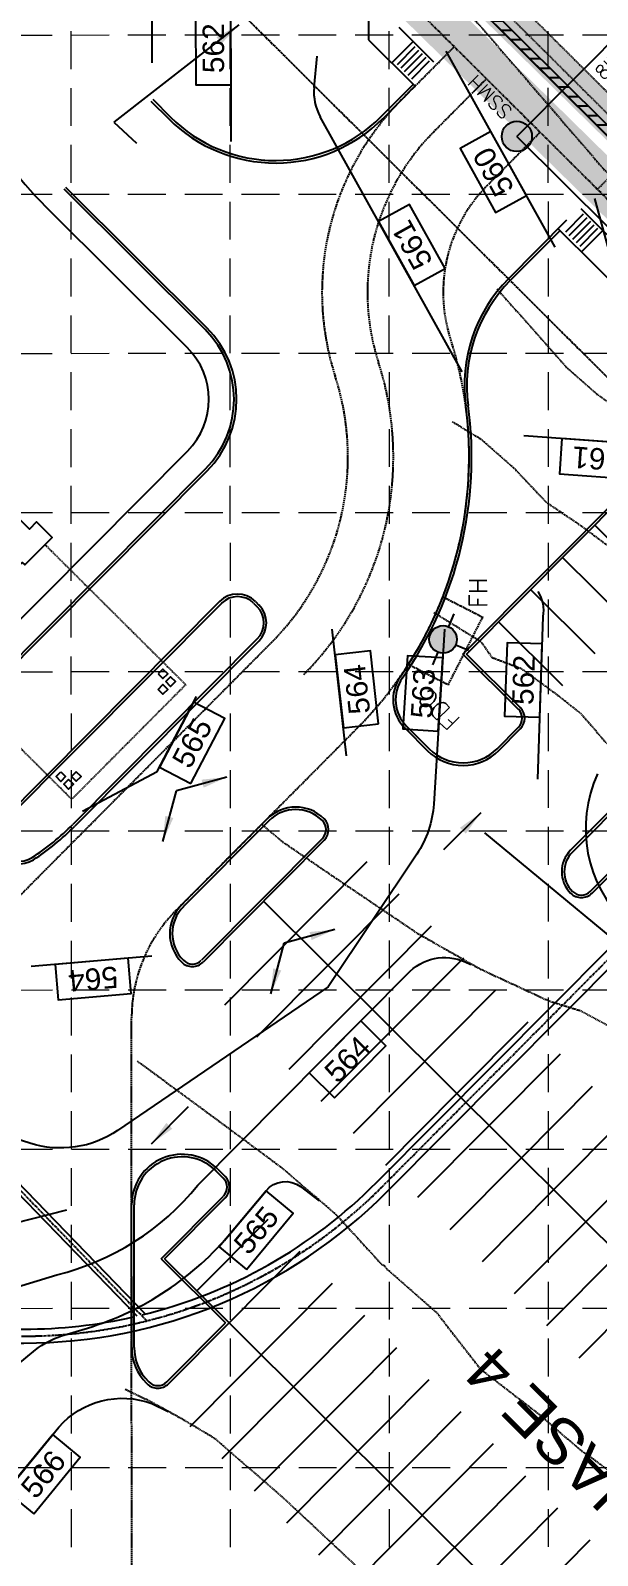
# Model space of a CAD drawing. Extents: x 4104 to 5368, y 3888 to 5908.
# Drawn here: x 4601.6 to 4713.9, y 4943.7 to 5245.6 of the extents above; entities that cross this region are included whole.
import ezdxf
from ezdxf.enums import TextEntityAlignment as Align

# ---------------------------------------------------------------- set-up
doc = ezdxf.new("R2010")
doc.units = 0
doc.header["$LTSCALE"] = 0.4
doc.header["$MEASUREMENT"] = 0
for name, pattern in [('CENTER', [2, 1.25, -0.25, 0.25, -0.25]), ('DASHED', [0.75, 0.5, -0.25]), ('HIDDEN', [0.375, 0.25, -0.125]), ('LGDASH', [1.75, 1.5, -0.25]), ('MEDDASH', [1, 0.75, -0.25]), ('PHANTOM', [2.5, 1.25, -0.25, 0.25, -0.25, 0.25, -0.25])]:
    doc.linetypes.add(name, pattern=pattern)
doc.layers.get('0').update_dxf_attribs({"linetype": 'CONTINUOUS'})
for name, color, linetype in [('BLDG', 3, 'CONTINUOUS'), ('BLINE', 5, 'LGDASH'), ('CANOPY', 5, 'HIDDEN'), ('COL', 7, 'CONTINUOUS'), ('EC', 35, 'DASHED'), ('ECURB', 5, 'CONTINUOUS'), ('ESEW', 7, 'CONTINUOUS'), ('ESTRM', 7, 'HIDDEN'), ('EUTIL', 2, 'CONTINUOUS'), ('FH', 7, 'CONTINUOUS'), ('FIRELANE', 2, 'MEDDASH'), ('FLOW', 7, 'CONTINUOUS'), ('GRID', 254, 'HIDDEN'), ('LIMITS OF DISTURBANCE', 1, 'HIDDEN'), ('PC', 35, 'CONTINUOUS'), ('PCURB', 6, 'CONTINUOUS'), ('PCURBFUT', 6, 'CONTINUOUS'), ('PHASE', 1, 'CONTINUOUS'), ('PROW', 6, 'PHANTOM'), ('PSTRM', 7, 'CONTINUOUS'), ('PSTRMCL', 5, 'CENTER'), ('PSW', 7, 'CONTINUOUS'), ('SAWCUT', 2, 'CONTINUOUS'), ('SIGN', 7, 'CONTINUOUS'), ('SILT FENCE', 200, 'CONTINUOUS'), ('STRIPEFUT', 2, 'CONTINUOUS')]:
    doc.layers.add(name, color=color, linetype=linetype)
doc.styles.get("Standard").update_dxf_attribs({"font": 'ARIAL.TTF'})
doc.styles.add('TEXT100', font='simplex.shx', dxfattribs={"height": 1.76})
doc.styles.add('TEXT80', font='simplex.shx', dxfattribs={"height": 1.4})
doc.dimstyles.get("Standard").update_dxf_attribs({"dimtxt": 0.18, "dimasz": 0.18, "dimexe": 0.18, "dimexo": 0.0625, "dimgap": 0.09, "dimtad": 0, "dimtih": 1, "dimtoh": 1, "dimdec": 4, "dimzin": 0, "dimdsep": 46, "dimtxsty": 'Standard', "dimcen": 0.09, "dimadec": 0, "dimazin": 0, "dimtfac": 1, "dimtdec": 4, "dimtofl": 0, "dimtmove": 0, "dimatfit": 3, "dimfxl": 0, "dimtolj": 1, "dimtzin": 0, "dimarcsym": 0})

# ---------------------------------------------------------------- blocks, each defined once
blk = doc.blocks.new('FP')
at = {"linetype": 'Continuous'}
for p, q in [((0, 0.0547), (0, 0.1094)), ((-0.1094, 0), (-0.0547, 0)), ((0.0547, 0), (0.1094, 0))]:
    blk.add_line(p, q, dxfattribs=at)
blk.add_circle((0, 0), 0.0547, dxfattribs=at)

msp = doc.modelspace()

# ---------------------------------------------------------------- hatches: boundary and pattern name
at = {"layer": 'EUTIL'}
h = msp.add_hatch(color=7, dxfattribs=at)
edge = h.paths.add_edge_path()
edge.add_arc((4697.9, 5224.6), 3, 0, 360)
at = {"layer": 'SAWCUT'}
h = msp.add_hatch(dxfattribs=at)
h.set_pattern_fill('ANSI31', color=3, scale=15, angle=45, style=0)
h.set_pattern_definition([(180.0128, (4202.441, 5723.6392), (0.0004185, -1.875), [])])
h.paths.add_polyline_path([(4681.1, 5259.22), (4730.78, 5209.91), (4731.84, 5210.97), (4682.16, 5260.29)])

# ---------------------------------------------------------------- linework, layer by layer
at = {"layer": 'BLDG', "color": 7}
msp.add_lwpolyline([(4387.82, 5148.18), (4446.11, 5090.19), (4486.72, 5131.02), (4536.4, 5081.6), (4577.37, 5122.79), (4580.44, 5119.73), (4585.85, 5125.17), (4585.38, 5125.64), (4599.95, 5140.29), (4600.42, 5139.82), (4605.83, 5145.25), (4602.76, 5148.31), (4601.35, 5146.89), (4583.13, 5165.01), (4572.72, 5216.66), (4577.02, 5220.98), (4577.5, 5220.51), (4580.53, 5223.56), (4573.91, 5230.14), (4572.05, 5228.28), (4555.28, 5244.97), (4557.13, 5246.83)], dxfattribs=at)
at = {"layer": 'BLINE', "color": 252}
msp.add_line((4202.45, 5687.63), (4947, 4946.93), dxfattribs=at)
at = {"layer": 'CANOPY', "color": 7}
for p, q in [((4604.42, 5143.83), (4632.31, 5116.09)), ((4609.74, 5093.41), (4581.85, 5121.15)), ((4632.31, 5116.09), (4609.74, 5093.41))]:
    msp.add_line(p, q, dxfattribs=at)
at = {"layer": 'COL'}
for points in [[(4626.85, 5118.23), (4627.8, 5117.29), (4628.74, 5118.23), (4627.79, 5119.17)], [(4626.86, 5115.16), (4627.8, 5116.11), (4628.75, 5115.17), (4627.81, 5114.22)], [(4628.39, 5116.7), (4629.33, 5117.65), (4630.27, 5116.7), (4629.33, 5115.76)], [(4607.57, 5098.85), (4608.52, 5097.91), (4607.58, 5096.96), (4606.63, 5097.91)], [(4610.64, 5098.86), (4609.7, 5097.91), (4610.64, 5096.97), (4611.58, 5097.92)], [(4609.11, 5097.32), (4608.17, 5096.38), (4609.12, 5095.44), (4610.06, 5096.38)]]:
    msp.add_lwpolyline(points, close=True, dxfattribs=at)
at = {"layer": 'EC', "color": 35, "flags": 128}
for points, elevation in [([(4671.1, 5269.02), (4678.64, 5258.46), (4678.76, 5258.32), (4680.58, 5257.2), (4690.84, 5246.24), (4714.96, 5218.29), (4721.54, 5211.47), (4723.99, 5209.17), (4727.27, 5197.81), (4729.83, 5191.97), (4740.34, 5183.49), (4742.17, 5181.21), (4743.93, 5179.57), (4749.69, 5175.49), (4754.34, 5172.19), (4756.91, 5170.43)], 560), ([(4693.95, 5194.45), (4696.24, 5191.86), (4707.91, 5178.73), (4709.28, 5177.53), (4710.47, 5176.49), (4713.71, 5173.65), (4726.78, 5164.03), (4731.31, 5160.69), (4734.12, 5158.92), (4743.97, 5153.06), (4749.79, 5150.54), (4757.06, 5146.44), (4769.45, 5139.47), (4769.87, 5139.2), (4770.01, 5139.11), (4781.21, 5131.16), (4789.11, 5125.72), (4789.87, 5125.21), (4796.38, 5121.14), (4798.41, 5119.3), (4803.82, 5114.32), (4808.77, 5110.01), (4811.49, 5107.52), (4814.17, 5105.08), (4818.73, 5100.92), (4820.29, 5099.49), (4824.35, 5095.38), (4828.43, 5091.9), (4830.16, 5090.29), (4839.88, 5081.45), (4841.84, 5079.68), (4844.84, 5076.41), (4848.09, 5073.31), (4853.44, 5068.33), (4859.83, 5061.6), (4861.49, 5059.87), (4864.53, 5056.63), (4867.75, 5053.5), (4869.97, 5051.2), (4878.82, 5041.89), (4881.08, 5040.06), (4884.46, 5037.09), (4887.41, 5034.79), (4903.27, 5024.59), (4905.64, 5023.02), (4908.18, 5021.41), (4920.14, 5015.81), (4926.69, 5014.31), (4959.16, 4981.9), (4994.09, 4945.4), (4997.44, 4943.08)], 561), ([(4685.07, 5168.18), (4690.81, 5164.66), (4693.86, 5161.99), (4697.36, 5158.92), (4703.76, 5152.16), (4710.47, 5147.64), (4715.34, 5144.02), (4724.12, 5139.11), (4727.56, 5136.52), (4730.13, 5135.28), (4740.39, 5129.64), (4749.79, 5124.93), (4753.11, 5122.64), (4759.78, 5119.3), (4764.61, 5114.42), (4769.45, 5110.2), (4774.08, 5104.15), (4781.62, 5099.49), (4785.59, 5095.95), (4789.11, 5092.95), (4794.95, 5085.57), (4803.03, 5079.68), (4806.09, 5076.98), (4808.77, 5074.46), (4815.51, 5066.66), (4823.06, 5059.87), (4825.73, 5057.15), (4828.43, 5054.39), (4835.05, 5046.73), (4842.56, 5040.06), (4845.48, 5037.43), (4848.09, 5035.09), (4855.38, 5027.59), (4866.38, 5020.25), (4867.14, 5019.64), (4867.75, 5019.15), (4877.12, 5009.88), (4887.41, 5002.92), (4888.87, 5001.91), (4891.1, 5000.44), (4899.64, 4992.95), (4907.07, 4988.78), (4911.81, 4985.41), (4918.87, 4980.63), (4923.24, 4977.12), (4926.73, 4975.3), (4934.41, 4967.98), (4942.78, 4960.82), (4946.14, 4959.04), (4954.71, 4953.92), (4956.58, 4953), (4980.69, 4943.35), (4990.41, 4936.61)], 562), ([(4681.43, 5130.4), (4681.88, 5130.12), (4690.81, 5124.59), (4692.97, 5121.48), (4698.76, 5119.3), (4705.55, 5114.34), (4710.47, 5110.46), (4715.57, 5104.63), (4723.13, 5099.49), (4726.89, 5096.23), (4730.13, 5093.43), (4736.57, 5086.17), (4747.48, 5079.68), (4748.98, 5078.86), (4749.79, 5078.23), (4759.33, 5069.48), (4769.45, 5063.43), (4771.39, 5061.82), (4774.05, 5059.87), (4781.81, 5052.52), (4789.11, 5048.41), (4793.39, 5044.37), (4797.98, 5040.06), (4802.2, 5033.44), (4808.77, 5030.24), (4813.77, 5025.29), (4819.9, 5020.25), (4823.25, 5015.03), (4828.43, 5012.49), (4834.45, 5006.5), (4842.29, 5000.44), (4844.68, 4997), (4848.09, 4995.34), (4855.74, 4988.34), (4865.19, 4980.63), (4866.28, 4979.15), (4867.75, 4978.44), (4876.87, 4970.01), (4887.09, 4960.82), (4887.22, 4960.63), (4887.41, 4960.54), (4899.37, 4953.06), (4907.07, 4948.66), (4911.78, 4945.76), (4920.29, 4941.01), (4925.36, 4937.22), (4938.09, 4936.95), (4938.72, 4937.37), (4944.03, 4940.98), (4946.56, 4940.73), (4986.58, 4929.77)], 563), ([(4647.41, 5088.41), (4651.49, 5084.98), (4654.63, 5082.84), (4659.25, 5079.68), (4666.37, 5074.87), (4671.15, 5071.64), (4678.15, 5066.92), (4690.56, 5059.87), (4690.72, 5059.78), (4690.81, 5059.75), (4704.18, 5053.53), (4710.47, 5051.59), (4717.95, 5047.59), (4728.9, 5040.06), (4729.47, 5039.39), (4730.13, 5038.67), (4738.18, 5028.36), (4743.89, 5020.25), (4746.12, 5016.55), (4749.79, 5011.41), (4755.08, 5005.77), (4762.08, 5000.44), (4766.26, 4997.23), (4769.45, 4994.84), (4776.76, 4988), (4787.21, 4980.63), (4788.37, 4979.88), (4789.11, 4979.38), (4799.6, 4971.39), (4808.77, 4964.22), (4810.68, 4962.75), (4813.19, 4960.82), (4821.87, 4954.21), (4828.43, 4949.08), (4832.98, 4945.59), (4838.97, 4941.01), (4843.97, 4936.85), (4848.09, 4933.99), (4855.3, 4928.46), (4864.76, 4921.2), (4866.41, 4919.85), (4867.75, 4918.9), (4877.61, 4911.33), (4887.41, 4903.8), (4892, 4900.28), (4893.78, 4898.91), (4894.93, 4899.29), (4895.04, 4899.54), (4913.64, 4908.84), (4919.29, 4911.67), (4926.64, 4916.88), (4942.36, 4927.55), (4945.42, 4929.63), (4966.88, 4927.51), (4984.31, 4922.74)], 564), ([(4622.72, 5041.57), (4624.81, 5040.06), (4628.87, 5037.08), (4631.83, 5034.89), (4640.23, 5028.71), (4651.49, 5020.37), (4651.56, 5020.32), (4651.63, 5020.25), (4662.14, 5011.17), (4671.15, 5001.33), (4671.73, 5001.02), (4672.13, 5000.44), (4682.11, 4991.68), (4690.71, 4980.63), (4690.76, 4980.58), (4690.81, 4980.53), (4701.91, 4972), (4710.47, 4964.63), (4712.71, 4963.07), (4715.74, 4960.82), (4724.25, 4954.89), (4730.13, 4950.39), (4735.73, 4946.65), (4743.72, 4941.01), (4747.45, 4938.65), (4749.79, 4937.01), (4759.85, 4931.33), (4769.45, 4925.81), (4772.25, 4924.02), (4775.28, 4921.2), (4783.12, 4915.16), (4789.11, 4910.02), (4794.06, 4906.38), (4798.63, 4901.39), (4804.16, 4896.75), (4808.77, 4892.82), (4815.5, 4888.35), (4823.29, 4881.58), (4826.42, 4879.55), (4828.43, 4878.32), (4839.53, 4872.95), (4848.09, 4868.82), (4853.56, 4866.17), (4854.48, 4865.73), (4860.25, 4861.42), (4865.84, 4858.98), (4872.63, 4857.23), (4872.72, 4857.39), (4884.21, 4861.77), (4886.27, 4862.58), (4887.41, 4862.35), (4900.73, 4876.15), (4904.71, 4881.58), (4905.75, 4882.91), (4906.08, 4883.02), (4911.76, 4895.5), (4918.85, 4899.04), (4921, 4900.12), (4941.93, 4914.97), (4946.01, 4917.73), (4946.8, 4918.27), (4968.63, 4916.12)], 565), ([(4620.32, 4976.68), (4625.45, 4974.2), (4631.83, 4970.65), (4637.96, 4967), (4645.1, 4960.82), (4648.53, 4957.84), (4651.49, 4955.29), (4658.85, 4948.43), (4666.78, 4941.01), (4669.07, 4938.91), (4671.15, 4937), (4679.36, 4929.47), (4688.44, 4921.2), (4689.7, 4920.08), (4690.81, 4919.17), (4700.89, 4911.55), (4710.47, 4903.83), (4711.92, 4902.84), (4714.11, 4901.39), (4723.87, 4895.08), (4730.13, 4890.93), (4735.86, 4887.35), (4745.16, 4881.58), (4748.07, 4879.84), (4749.79, 4878.77), (4760.33, 4872.39), (4769.45, 4866.77), (4772.29, 4864.63), (4777.01, 4861.77), (4784.32, 4856.94), (4789.11, 4853.77), (4795.75, 4848.65), (4806.97, 4841.96), (4808.06, 4841.24), (4810.45, 4839.66), (4811.62, 4838.88), (4819.23, 4833.82), (4820.93, 4829.25), (4821.62, 4827.4), (4823.88, 4816.7), (4825.53, 4815.97)], 566)]:
    msp.add_lwpolyline(points, dxfattribs=dict(at, elevation=elevation))
at = {"layer": 'ECURB', "color": 7, "flags": 128}
msp.add_lwpolyline([(4603.21, 5334.19), (4603.33, 5334.07), (4618.59, 5321.52), (4658.14, 5282.07), (4699.81, 5240.54), (4734.02, 5206.7, -0.060248), (4739.17, 5198.59), (4739.23, 5198.53)], format="xyb", dxfattribs=at)
at = {"layer": 'ESEW', "color": 7}
msp.add_line((4810.27, 5337.55), (4697.9, 5224.6), dxfattribs=at)
msp.add_lwpolyline([(4974.78, 4949.9), (4697.9, 5224.6)], dxfattribs=at)
at = {"layer": 'ESTRM', "color": 5}
for p, q in [((4415.28, 5532.32), (4724.44, 5224.76)), ((4605.51, 5338.85), (4722.32, 5222.64)), ((4713.86, 5214.13), (4722.32, 5222.64))]:
    msp.add_line(p, q, dxfattribs=at)
at = {"layer": 'EUTIL', "color": 7}
msp.add_circle((4697.9, 5224.6), 3, dxfattribs=at)
at = {"layer": 'FH', "color": 7, "const_width": 2.73, "flags": 128}
msp.add_lwpolyline([(4683.82, 5126.31, 1), (4682.77, 5123.78, 1)], format="xyb", close=True, dxfattribs=at)
at = {"layer": 'FH', "color": 7}
msp.add_circle((4683.29, 5125.05), 2.73, dxfattribs=at)
at = {"layer": 'FIRELANE', "color": 7}
for p, q in [((4675.02, 5231.82), (4685.5, 5242.35)), ((4681.4, 5225.47), (4691.88, 5236)), ((4692.04, 5214.89), (4702.51, 5225.42)), ((4683.25, 5133.49), (4691.15, 5129.46)), ((4684.34, 5116.09), (4691.15, 5129.46)), ((4591.37, 5066.2), (4649.31, 5124.45)), ((4676.44, 5120.12), (4684.34, 5116.09)), ((4630.32, 5071.33), (4666.33, 5107.52)), ((4621.71, 4510), (4621.59, 5050.16))]:
    msp.add_line(p, q, dxfattribs=at)
for centre, radius, start, end in [((4713.3, 5193.73), 54, 135.1487, 197.9198), ((4713.3, 5193.73), 45, 135.1487, 197.9198), ((4713.3, 5193.73), 30, 135.1487, 197.9198), ((4612.45, 5161.12), 76, 315.1487, 17.9198), ((4612.45, 5161.12), 61, 315.1487, 17.9198), ((4612.45, 5161.12), 52, 315.1487, 17.9198), ((4612.45, 5161.12), 76, 315.1487, 7.6683), ((4651.59, 5050.17), 30, 135.1487, 180.0128)]:
    msp.add_arc(centre, radius, start, end, dxfattribs=at)
at = {"layer": 'GRID', "color": 252, "linetype": 'HIDDEN', "lineweight": 0, "ltscale": 75}
for p, q in [((4609.92, 3921.67), (4609.49, 5874.67)), ((4641.42, 3921.67), (4640.99, 5874.67)), ((4672.92, 3921.68), (4672.49, 5874.68)), ((4704.42, 3921.69), (4703.99, 5874.69)), ((4137.13, 5244.56), (5239.77, 5244.81)), ((4137.13, 5213.06), (5239.77, 5213.31)), ((4137.14, 5181.56), (5239.78, 5181.81)), ((4137.15, 5150.06), (5239.79, 5150.31)), ((4137.15, 5118.56), (5239.79, 5118.81)), ((4137.16, 5087.06), (5239.8, 5087.31)), ((4137.17, 5055.56), (5239.81, 5055.81)), ((4137.18, 5024.06), (5239.81, 5024.31)), ((4137.18, 4992.56), (5239.82, 4992.81)), ((4137.19, 4961.06), (5239.83, 4961.31))]:
    msp.add_line(p, q, dxfattribs=at)
at = {"layer": 'LIMITS OF DISTURBANCE', "color": 1, "linetype": 'DASHED', "ltscale": 150, "const_width": 7}
msp.add_lwpolyline([(4486.63, 4292.33), (4486.27, 4138.12), (4510.85, 4138.36), (4858.8, 4142.92), (4857.19, 4267.32), (4935.33, 4267.17), (4935.33, 4298.98), (4845.33, 4299.77), (4844.96, 4402.62), (4856.59, 4415.29), (4642.8, 4631.28), (4977.39, 4972.12), (4461.46, 5478.06), (4408.44, 5453.39), (4400.98, 5414.29), (4393.81, 5382.15), (4357.89, 5343.95), (4308.39, 5343.98), (4249.06, 5285.71), (4333.89, 5203.27), (4193, 5203.18), (4193.76, 4829.67), (4475.02, 4830.75)], dxfattribs=at)
at = {"layer": 'PC', "color": 35}
for p, q in [((4625.64, 5239.13), (4625.63, 5272.99)), ((4641.29, 5223.56), (4641.28, 5257.42)), ((4657.74, 5234.29), (4658.32, 5240.47)), ((4705.52, 5202.68), (4683.91, 5241.49)), ((4687.08, 5178), (4658.96, 5228.5)), ((4702.07, 5097.37), (4703.12, 5129.57)), ((4664.19, 5102.01), (4661.34, 5127.05)), ((4625.62, 5062.34), (4601.67, 5060.29)), ((4571.1, 5002.66), (4608.77, 5012.17))]:
    msp.add_line(p, q, dxfattribs=at)
at = {"layer": 'PC', "color": 170}
msp.add_line((4716.79, 5065.94), (4691.56, 5086.8), dxfattribs=at)
at = {"layer": 'PC', "color": 35}
for points in [[(4641.29, 5234.8), (4641.28, 5249.3), (4634.28, 5249.3), (4634.29, 5234.8)], [(4699.81, 5212.93), (4692.76, 5225.6), (4686.64, 5222.2), (4693.7, 5209.53)], [(4683.7, 5198.47), (4676.64, 5211.14), (4670.53, 5207.73), (4677.58, 5195.07)], [(4670.51, 5108.36), (4668.88, 5122.77), (4661.92, 5121.98), (4663.56, 5107.57)], [(4682.33, 5106.9), (4683.22, 5121.38), (4676.24, 5121.81), (4675.34, 5107.34)], [(4702.47, 5109.66), (4702.94, 5124.15), (4695.95, 5124.38), (4695.47, 5109.89)], [(4633.33, 5096.53), (4640.04, 5109.38), (4633.84, 5112.62), (4627.13, 5099.77)], [(4620.91, 5061.94), (4606.46, 5060.7), (4607.06, 5053.72), (4621.51, 5054.96)], [(4661.76, 5034.34), (4671.98, 5044.62), (4667.01, 5049.56), (4656.79, 5039.27)], [(4644.32, 5000.33), (4653.6, 5011.47), (4648.22, 5015.95), (4638.94, 5004.81)], [(4602.2, 4952.02), (4611.39, 4963.24), (4605.98, 4967.68), (4596.78, 4956.46)]]:
    msp.add_lwpolyline(points, close=True, dxfattribs=at)
at = {"layer": 'PC', "color": 170}
msp.add_lwpolyline([(4733.6, 5129.77), (4736.54, 5162.65), (4699.3, 5165.35)], dxfattribs=at)
msp.add_lwpolyline([(4721.29, 5163.76), (4706.83, 5164.8), (4706.32, 5157.82), (4720.79, 5156.77)], close=True, dxfattribs=at)
at = {"layer": 'PC', "color": 35}
for points in [[(4683.58, 5127.11), (4681.43, 5092.43, -0.132853), (4678.09, 5082.54), (4660.52, 5056.31), (4618.82, 5027.87, -0.230946), (4601.46, 5025.34), (4570.83, 5035.13), (4547.66, 5045.93, 0.214156), (4539.47, 5046.04), (4516.78, 5036.24, -0.102237), (4477.15, 5028.04), (4425.03, 5028.03, 0.180236), (4392.32, 5015.83), (4388.6, 5012.62)], [(4586.6, 4993.16), (4606.76, 4999.29, 0.163557), (4634.72, 5017.04), (4676.23, 5058.85, -0.322106), (4687.66, 5061.22), (4688.77, 5060.73)], [(4589.11, 4973.35), (4602.59, 4984.43, -0.097996), (4607.72, 4987.19), (4612.86, 4988.76, 0.145798), (4641.39, 5007.74), (4648.22, 5015.95, -0.39944), (4655.06, 5016.75), (4658.77, 5013.97)], [(4588.61, 4946.5), (4607.2, 4969.17, -0.310813), (4625.61, 4973.81), (4628.85, 4972.27)]]:
    msp.add_lwpolyline(points, format="xyb", dxfattribs=at)
msp.add_lwpolyline([(4611.85, 5091.04), (4626.67, 5098.89), (4634.42, 5113.73)], dxfattribs=at)
for centre, radius, start, end in [((4667.7, 5233.36), 10, 174.7041, 209.1108), ((4696.05, 5130.73), 7.17, 350.6735, 31.7693)]:
    msp.add_arc(centre, radius, start, end, dxfattribs=at)
at = {"layer": 'PC', "color": 170}
msp.add_arc((4737.52, 5087.63), 26, 155.3634, 226.2947, dxfattribs=at)
at = {"layer": 'PCURB', "color": 7}
for p, q in [((4671.04, 5228.52), (4677.38, 5234.9)), ((4671.39, 5228.17), (4677.98, 5234.79)), ((4625.42, 5231.58), (4628.96, 5228.06)), ((4625.77, 5231.94), (4629.32, 5228.41)), ((4608.14, 5214.22), (4636.14, 5186.36)), ((4608.49, 5214.57), (4636.5, 5186.71)), ((4696.23, 5196.42), (4707.82, 5208.07)), ((4696.59, 5196.07), (4706.45, 5205.99)), ((4636.22, 5158.78), (4577.82, 5100.08)), ((4636.57, 5158.43), (4578.18, 5099.73)), ((4639.03, 5132.55), (4595.88, 5089.17)), ((4639.39, 5132.19), (4596.24, 5088.82)), ((4645.75, 5132.21), (4646.46, 5131.51)), ((4646.11, 5132.57), (4646.81, 5131.86)), ((4646.48, 5125.14), (4609.98, 5088.45)), ((4646.83, 5124.79), (4610.33, 5088.1)), ((4648.42, 5089.52), (4631.49, 5072.5)), ((4648.77, 5089.16), (4631.84, 5072.15)), ((4659.39, 5085.65), (4635.41, 5061.55)), ((4659.74, 5085.3), (4635.76, 5061.2))]:
    msp.add_line(p, q, dxfattribs=at)
for centre, radius, start, end in [((4650.12, 5249.33), 30, 225.1487, 315.1487), ((4650.12, 5249.33), 29.5, 225.1487, 315.1487), ((4717.5, 5175.26), 30, 135.1487, 187.6683), ((4717.5, 5175.26), 29.5, 135.1487, 187.6683), ((4622.39, 5172.53), 19.5, 315.1487, 45.1487), ((4622.39, 5172.53), 20, 315.1487, 45.1487), ((4612.45, 5161.12), 76, 325.1618, 7.6683), ((4612.45, 5161.12), 76.5, 325.1618, 7.6683), ((4642.58, 5129.02), 5, 45.1487, 135.1487), ((4642.58, 5129.02), 4.5, 45.1487, 135.1487), ((4643.29, 5128.32), 4.5, 315.1487, 45.1487), ((4643.29, 5128.32), 5, 315.1487, 45.1487), ((4681.39, 5113.13), 8, 145.1618, 225.1487), ((4681.39, 5113.13), 7.5, 145.1618, 225.1487), ((4654.09, 5083.87), 8, 45.1487, 135.1487), ((4599.43, 5085.64), 5, 135.1487, 303.0472), ((4599.43, 5085.64), 4.5, 135.1487, 303.0472), ((4654.09, 5083.87), 7.5, 45.1487, 135.1487), ((4657.61, 5087.42), 2.5, 315.1487, 45.1487), ((4657.61, 5087.42), 3, 315.1487, 45.1487), ((4574.89, 5123.36), 49.5, 303.0472, 315.1487), ((4574.89, 5123.36), 50, 303.0472, 315.1487), ((4637.16, 5066.86), 8, 135.1487, 225.1487), ((4637.16, 5066.86), 7.5, 135.1487, 225.1487), ((4633.63, 5063.31), 2.5, 225.1487, 315.1487), ((4633.63, 5063.31), 3, 225.1487, 315.1487)]:
    msp.add_arc(centre, radius, start, end, dxfattribs=at)
at = {"layer": 'PCURBFUT', "color": 7}
for p, q in [((4687.22, 5122.14), (4719.66, 5154.75)), ((4687.93, 5122.15), (4719.67, 5154.05)), ((4698.21, 5111.21), (4687.22, 5122.14)), ((4698.56, 5111.57), (4687.93, 5122.15)), ((4675.75, 5107.46), (4680.2, 5103.03)), ((4676.1, 5107.82), (4680.55, 5103.39)), ((4693.99, 5103.42), (4698.22, 5107.68)), ((4694.34, 5103.07), (4698.57, 5107.32)), ((4708.54, 5083.31), (4728.28, 5103.16)), ((4708.89, 5082.96), (4728.64, 5102.81)), ((4712.45, 5075.19), (4736.43, 5099.29)), ((4712.8, 5074.83), (4736.78, 5098.94)), ((4638.3, 5019.88), (4639.76, 5018.43)), ((4638.65, 5020.24), (4638.67, 5020.22)), ((4638.65, 5020.24), (4640.11, 5018.78)), ((4621.61, 4984.93), (4621.6, 5013.15)), ((4622.11, 4984.93), (4622.1, 5013.15)), ((4627.43, 5002.49), (4639.77, 5014.89)), ((4628.14, 5002.49), (4640.13, 5014.54)), ((4627.43, 5002.49), (4640.19, 4989.79)), ((4628.14, 5002.49), (4640.9, 4989.79)), ((4628.55, 4978.09), (4640.19, 4989.79)), ((4628.91, 4977.74), (4640.9, 4989.79)), ((4624.55, 4977.84), (4624.66, 4977.73)), ((4624.91, 4978.2), (4625.02, 4978.09))]:
    msp.add_line(p, q, dxfattribs=at)
for centre, radius, start, end in [((4696.45, 5109.44), 2.5, 315.1487, 45.1487), ((4696.45, 5109.44), 3, 315.1487, 45.1487), ((4687.25, 5110.12), 10, 225.1487, 315.1487), ((4687.25, 5110.12), 9.5, 225.1487, 315.1487), ((4712.79, 5079.08), 6, 135.1487, 225.1487), ((4712.79, 5079.08), 5.5, 135.1487, 225.1487), ((4710.67, 5076.95), 3, 225.1487, 315.1487), ((4710.67, 5076.95), 2.5, 225.1487, 315.1487), ((4631.6, 5013.15), 10, 45.1487, 180.0128), ((4631.6, 5013.15), 9.5, 44.9075, 180.0128), ((4638, 5016.66), 2.5, 315.1487, 45.1487), ((4638, 5016.66), 3, 315.1487, 45.1487), ((4631.61, 4984.93), 10, 180.0128, 225.1487), ((4631.61, 4984.93), 9.5, 180.0128, 225.1487), ((4626.78, 4979.86), 3, 225.1487, 315.1487), ((4626.78, 4979.86), 2.5, 225.1487, 315.1487)]:
    msp.add_arc(centre, radius, start, end, dxfattribs=at)
at = {"layer": 'PROW', "color": 7}
msp.add_line((4514.96, 5412.01), (4964.67, 4964.62), dxfattribs=at)
at = {"layer": 'PSTRM', "color": 5}
for p, q in [((4734.86, 5132.92), (4713.36, 5212.3)), ((4544.02, 5072.25), (4622.61, 4991.16)), ((4545.09, 5073.29), (4624.34, 4991.53))]:
    msp.add_line(p, q, dxfattribs=at)
for points in [[(4547.11, 4985.78), (4600.26, 4985.79, 0.199529), (4672.1, 5015.67), (4730.36, 5074.23)], [(4623.67, 4991.36, 0.137886), (4670.15, 5017.61), (4727.93, 5075.68)], [(4550.18, 4988.53), (4600.25, 4988.54, 0.055498), (4621.95, 4990.96)]]:
    msp.add_lwpolyline(points, format="xyb", dxfattribs=at)
at = {"layer": 'PSTRMCL'}
for p, q in [((4671.13, 5016.64), (4739.64, 5085.51)), ((4544.55, 5072.77), (4624.6, 4990.18))]:
    msp.add_line(p, q, dxfattribs=at)
msp.add_lwpolyline([(4526.18, 4987.15), (4600.26, 4987.16, 0.199529), (4671.13, 5016.64), (4739.64, 5085.51)], format="xyb", dxfattribs=at)
msp.add_arc((4600.23, 5087.16), 100, 270.0128, 315.1487, dxfattribs=at)
at = {"layer": 'PSW', "color": 7}
for p, q in [((4668.52, 5249.36), (4668.53, 5243.71)), ((4674.53, 5246.21), (4681.39, 5239.38)), ((4668.53, 5243.71), (4677.74, 5234.55)), ((4673.13, 5239.13), (4677.36, 5243.39)), ((4677.72, 5242.33), (4674.19, 5238.78)), ((4678.43, 5241.62), (4674.9, 5238.08)), ((4679.14, 5240.92), (4675.61, 5237.37)), ((4679.84, 5240.21), (4676.32, 5236.67)), ((4680.55, 5239.51), (4677.03, 5235.96)), ((4604.61, 5210.67), (4632.62, 5182.81)), ((4710.58, 5210.34), (4730.18, 5190.84)), ((4706.1, 5206.34), (4727.71, 5184.84)), ((4711.04, 5209.18), (4707.51, 5205.63)), ((4711.75, 5208.47), (4708.22, 5204.93)), ((4712.46, 5207.77), (4708.93, 5204.22)), ((4713.17, 5207.06), (4709.64, 5203.52)), ((4713.87, 5206.36), (4710.35, 5202.81)), ((4710.7, 5201.75), (4714.94, 5206.01)), ((4632.67, 5162.31), (4593.92, 5123.35))]:
    msp.add_line(p, q, dxfattribs=at)
for centre, radius, start, end in [((4660.68, 5267.03), 79.5, 190.3927, 225.1487), ((4622.39, 5172.53), 14.5, 315.1487, 45.1487)]:
    msp.add_arc(centre, radius, start, end, dxfattribs=at)
at = {"layer": 'SAWCUT', "color": 3}
msp.add_lwpolyline([(4681.1, 5259.22), (4730.78, 5209.91), (4731.84, 5210.97), (4682.16, 5260.29)], close=True, dxfattribs=at)
at = {"layer": 'SILT FENCE', "color": 200, "linetype": 'Continuous', "const_width": 9}
msp.add_lwpolyline([(4932.33, 5001.95), (4469.72, 5456.12), (4440.36, 5452.67)], dxfattribs=at)
at = {"layer": 'STRIPEFUT', "color": 7}
for p, q in [((4726.08, 5134.97), (4713.32, 5147.67)), ((4719.73, 5128.59), (4706.97, 5141.29)), ((4713.39, 5122.21), (4700.62, 5134.91)), ((4707.04, 5115.83), (4694.28, 5128.53)), ((4640.03, 5052.72), (4668.24, 5081.08)), ((4646.41, 5046.38), (4674.62, 5074.73)), ((4647.75, 5073.25), (4820.02, 4901.87)), ((4652.79, 5040.03), (4681, 5068.39)), ((4659.17, 5033.68), (4687.38, 5062.04)), ((4665.55, 5027.33), (4693.76, 5055.69)), ((4686.03, 5035.17), (4700.14, 5049.34)), ((4692.41, 5028.82), (4706.52, 5043)), ((4671.93, 5020.99), (4686.03, 5035.17)), ((4698.79, 5022.47), (4712.9, 5036.65)), ((4678.31, 5014.64), (4692.41, 5028.82)), ((4705.18, 5016.12), (4719.28, 5030.3)), ((4684.69, 5008.29), (4698.79, 5022.47)), ((4711.56, 5009.78), (4725.66, 5023.95)), ((4691.07, 5001.94), (4705.18, 5016.12)), ((4634.52, 4996.14), (4648.62, 5010.32)), ((4697.45, 4995.6), (4711.56, 5009.78)), ((4640.9, 4989.79), (4655, 5003.97)), ((4703.83, 4989.25), (4717.94, 5003.43)), ((4633.17, 4969.27), (4661.38, 4997.63)), ((4710.21, 4982.9), (4724.32, 4997.08)), ((4639.55, 4962.92), (4667.76, 4991.28)), ((4640.9, 4989.79), (4774.89, 4856.5)), ((4645.93, 4956.57), (4674.14, 4984.93)), ((4652.31, 4950.23), (4680.52, 4978.58)), ((4658.69, 4943.88), (4686.9, 4972.24)), ((4665.07, 4937.53), (4693.28, 4965.89)), ((4671.45, 4931.18), (4699.67, 4959.54)), ((4677.84, 4924.84), (4706.05, 4953.19)), ((4684.22, 4918.49), (4712.43, 4946.85))]:
    msp.add_line(p, q, dxfattribs=at)

# ---------------------------------------------------------------- block references
at = {"layer": 'FH', "color": 7, "xscale": 49.98857403987073, "yscale": 49.98857403987073, "zscale": 49.98857403987073, "rotation": 247.4127889907972}
msp.add_blockref('FP', (4683.29, 5125.05), dxfattribs=at)

# ---------------------------------------------------------------- texts
at = {"layer": 'ESEW', "color": 7, "style": 'TEXT80'}
msp.add_text('8" SS', height=2.8, rotation=45.0001, dxfattribs=at).set_placement((4715.06, 5235.54))
at = {"layer": 'EUTIL', "color": 7, "style": 'TEXT80'}
msp.add_text('SSMH', height=2.8, rotation=135.0128, dxfattribs=at).set_placement((4697.18, 5229.76))
at = {"layer": 'FH', "color": 7, "style": 'TEXT100'}
for s, rotation, p in [('FH', 90.1487, (4692, 5131.26)), ('FDC', 135.1487, (4686.91, 5109.26))]:
    msp.add_text(s, height=3.52, rotation=rotation, dxfattribs=at).set_placement(p)
at = {"layer": 'PC', "color": 35}
for s, rotation, p in [('562', 90.0128, (4637.79, 5242.05)), ('560', 119.1108, (4693.23, 5217.57)), ('561', 119.1108, (4677.11, 5203.1)), ('564', 96.4839, (4666.22, 5115.17)), ('563', 86.4574, (4679.28, 5114.36)), ('562', 88.1269, (4699.21, 5117.02)), ('565', 62.4141, (4633.59, 5104.57)), ('564', 184.9122, (4613.98, 5057.83)), ('564', 45.2019, (4664.38, 5041.95)), ('565', 50.2228, (4646.27, 5008.14)), ('566', 50.6557, (4604.09, 4959.85))]:
    msp.add_text(s, height=4.24, rotation=rotation, dxfattribs=at).set_placement(p, align=Align.MIDDLE_CENTER)
at = {"layer": 'PC', "color": 170}
msp.add_text('561', height=4.24, rotation=175.8677, dxfattribs=at).set_placement((4713.81, 5160.79), align=Align.MIDDLE_CENTER)
at = {"layer": 'PHASE', "color": 7}
msp.add_text('PHASE 4', height=9.06, rotation=135.1128, dxfattribs=at).set_placement((4731.1, 4948.13))

# ---------------------------------------------------------------- leaders
at = {"layer": 'FLOW'}
for points in [[(4640.49, 5097.8), (4630.46, 5095.11)], [(4627.77, 5085.08), (4630.46, 5095.11)], [(4690.75, 5090.73), (4683.4, 5083.38)], [(4661.87, 5067.64), (4651.84, 5064.95)], [(4649.15, 5054.92), (4651.84, 5064.95)], [(4625.53, 5025.24), (4632.87, 5032.59)]]:
    msp.add_leader(points, dimstyle='Standard', override={"dimasz": 5, "dimgap": 0.6, "dimtad": 1, "dimtih": 0, "dimtoh": 0, "dimdec": 1, "dimpost": "'", "dimtxsty": 'TEXT100', "dimcen": 0}, dxfattribs=at)
at = {"layer": 'SIGN'}
msp.add_leader([(4642.86, 5246.67), (4618.07, 5227.39), (4622.55, 5223.23)], dimstyle='Standard', override={"dimtxt": 0.4, "dimasz": 5, "dimgap": 1.2, "dimtad": 1, "dimtih": 0, "dimtoh": 0, "dimdec": 1, "dimpost": "'", "dimtxsty": 'TEXT100', "dimcen": 0}, dxfattribs=at)

doc.saveas('drawing.dxf')
